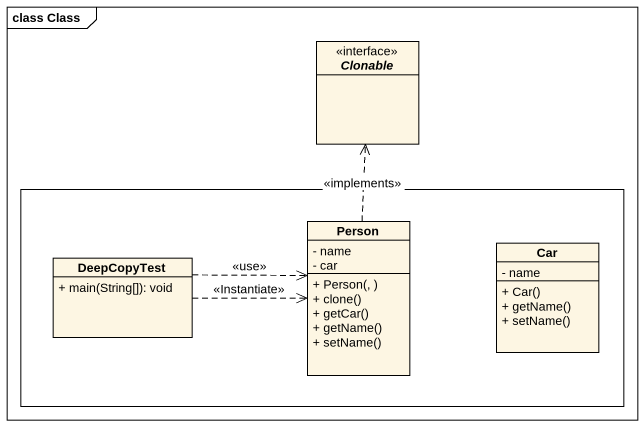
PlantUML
@startuml
mainframe class Class
hide circle
hide empty members
skinparam classAttributeIconSize 0
interface Clonable
rectangle " " as rectangle1 {
  class "Person" as Person_ {
    - name
    - car
    + Person(, )
    + clone()
    + getCar()
    + getName()
    + setName()
  }
  class Car {
    - name
    + Car()
    + getName()
    + setName()
  }
  class DeepCopyTest {
    + main(String[]): void
  }
}
Person_ .up.> Clonable : <<implements>>
DeepCopyTest .right.> Person_ : <<Instantiate>>
DeepCopyTest .right.> Person_ : <<use>>
@enduml
